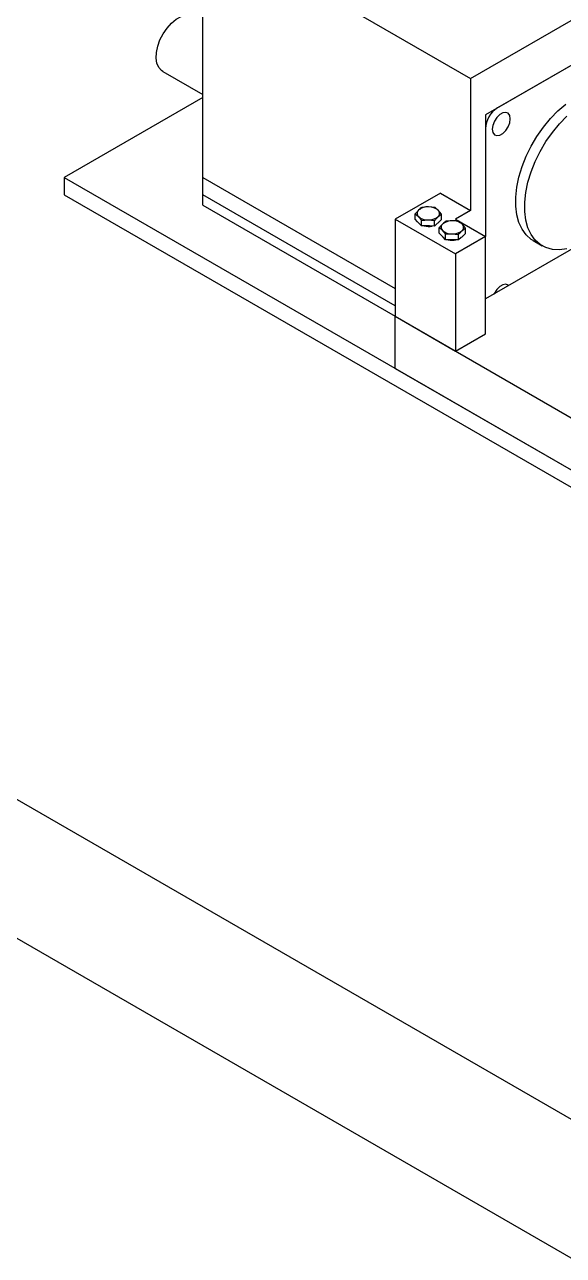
# Model space of a CAD drawing. Header units: millimetres. Extents: x 0 to 4412, y -498 to 1086.
# Drawn here: x 723.1 to 748.4, y 121.4 to 179.3 of the extents above; entities that cross this region are included whole.
import ezdxf

# ---------------------------------------------------------------- set-up
doc = ezdxf.new("R2010")
doc.units = ezdxf.units.MM
doc.header["$LTSCALE"] = 1.8

msp = doc.modelspace()

# ---------------------------------------------------------------- linework, layer by layer
at = {"color": 7, "linetype": 'Continuous', "lineweight": 30}
for p, q in [((731.4272, 171.3008), (731.4272, 184.0389)), ((731.4272, 184.0389), (744.0137, 176.7728)), ((654.1829, 182.4192), (772.9768, 113.841)), ((744.0137, 176.7728), (753.9132, 182.4877)), ((753.2061, 179.9565), (744.7208, 175.058)), ((752.6404, 179.6299), (745.2865, 175.3846)), ((729.5459, 177.1046), (731.4272, 176.0186)), ((744.0137, 176.7728), (744.0137, 170.5671)), ((770.1484, 108.942), (654.1829, 175.8875)), ((731.4272, 175.8726), (724.9218, 172.1172)), ((744.7208, 175.058), (744.7208, 169.3425)), ((744.7208, 174.4048), (744.7208, 169.3425)), ((724.9218, 172.1172), (724.9218, 171.3006)), ((724.9218, 172.1172), (809.6332, 123.2143)), ((731.4272, 172.1174), (740.4782, 166.8924)), ((731.4272, 170.8109), (731.4272, 172.1174)), ((742.5995, 171.3835), (740.4782, 170.1589)), ((742.5995, 171.3835), (744.0137, 170.5671)), ((724.9218, 171.3006), (809.7746, 122.3161)), ((740.4782, 166.0758), (731.4272, 171.3008)), ((731.4272, 170.8109), (740.4782, 165.5859)), ((742.0452, 170.7314), (741.7381, 170.7107)), ((742.3522, 170.7031), (742.0452, 170.7314)), ((740.4782, 170.1589), (740.4782, 165.5863)), ((740.4782, 170.1589), (743.3066, 168.5261)), ((741.4196, 170.1502), (741.4196, 170.4074)), ((741.4196, 170.4074), (741.5675, 170.2765)), ((741.5675, 170.2765), (741.7154, 170.0966)), ((742.5001, 170.5722), (742.3522, 170.7031)), ((742.648, 170.3923), (742.5001, 170.5722)), ((742.648, 170.135), (742.648, 170.3923)), ((744.0137, 170.5671), (743.3066, 170.1589)), ((743.3066, 170.1589), (744.7208, 169.3425)), ((741.5323, 170.0317), (741.4196, 170.1502)), ((741.6027, 169.9578), (741.5323, 170.0317)), ((741.7154, 169.8393), (741.6027, 169.9578)), ((741.7154, 170.0966), (742.0225, 170.1173)), ((741.7154, 169.8393), (741.7154, 170.0966)), ((741.9494, 169.8365), (741.7154, 169.8393)), ((742.0956, 169.8347), (741.9494, 169.8365)), ((742.0225, 170.1173), (742.3296, 170.089)), ((742.3296, 169.8318), (742.0956, 169.8347)), ((742.3296, 169.8318), (742.3296, 170.089)), ((742.4509, 169.9473), (742.3296, 169.8318)), ((742.648, 170.135), (742.5267, 170.0195)), ((742.5513, 169.5022), (742.5513, 169.7595)), ((742.5513, 169.7595), (742.6952, 169.6273)), ((742.6952, 169.6273), (742.8391, 169.4462)), ((743.1843, 170.0781), (742.8773, 170.06)), ((743.4912, 170.0473), (743.1843, 170.0781)), ((743.6352, 169.9151), (743.4912, 170.0473)), ((743.7791, 169.734), (743.6352, 169.9151)), ((743.7791, 169.4767), (743.7791, 169.734)), ((742.6609, 169.3829), (742.5513, 169.5022)), ((742.7295, 169.3083), (742.6609, 169.3829)), ((742.8391, 169.1889), (742.7295, 169.3083)), ((742.8391, 169.4462), (743.1461, 169.4643)), ((742.8391, 169.1889), (742.8391, 169.4462)), ((743.073, 169.1841), (742.8391, 169.1889)), ((743.2191, 169.181), (743.073, 169.1841)), ((743.1461, 169.4643), (743.453, 169.4334)), ((743.453, 169.1762), (743.2191, 169.181)), ((744.7208, 169.3425), (743.3066, 168.5261)), ((743.453, 169.1762), (743.453, 169.4334)), ((743.5772, 169.2907), (743.453, 169.1762)), ((743.7791, 169.4767), (743.6549, 169.3622)), ((744.7208, 164.7699), (744.7208, 169.3425)), ((749.5694, 169.2017), (744.7208, 166.4027)), ((746.9636, 169.1438), (747.3879, 168.8989)), ((743.3066, 168.5261), (743.3066, 163.9535)), ((740.4782, 165.5863), (743.3066, 163.9535)), ((740.4782, 165.5863), (809.7746, 125.5823)), ((740.4782, 163.1367), (740.4782, 165.5863)), ((743.3066, 163.9535), (744.7208, 164.7699)), ((740.4782, 163.1367), (809.7746, 123.1327))]:
    msp.add_line(p, q, dxfattribs=at)
at = {"color": 7, "linetype": 'Continuous', "lineweight": 30, "flags": 128}
for points in [[(729.5459, 177.1046), (729.4874, 177.1441), (729.3587, 177.289), (729.2738, 177.486), (729.2367, 177.726), (729.2492, 177.9976), (729.3105, 178.2882), (729.4179, 178.5842), (729.5664, 178.8718), (729.749, 179.1375), (729.9572, 179.3689), (730.1812, 179.5551), (730.4105, 179.6875), (730.6345, 179.7599), (730.8427, 179.7689), (731.0253, 179.714), (731.0458, 179.7028)], [(746.9636, 169.1438), (746.8657, 169.2061), (746.6316, 169.4134), (746.439, 169.6776), (746.2915, 169.9942), (746.1917, 170.3573), (746.1413, 170.7607), (746.1413, 171.197), (746.1917, 171.6585), (746.2915, 172.1369), (746.439, 172.6238), (746.6316, 173.1103), (746.8657, 173.5879), (747.1373, 174.048), (747.4415, 174.4824), (747.7729, 174.8834), (748.1255, 175.2438), (748.493, 175.5571)], [(745.0392, 174.3842), (745.0648, 174.2315), (745.1385, 174.1266), (745.2513, 174.0824), (745.3898, 174.1042), (745.5371, 174.1892), (745.6756, 174.3273), (745.7885, 174.5019), (745.8621, 174.6918), (745.8877, 174.8741), (745.8621, 175.0269), (745.7885, 175.1317), (745.6756, 175.1759), (745.5371, 175.1542), (745.3898, 175.0691), (745.2513, 174.931), (745.1385, 174.7565), (745.0648, 174.5666), (745.0392, 174.3842)], [(748.5497, 168.7598), (748.1971, 168.7131), (747.8658, 168.7315), (747.5616, 168.8147), (747.29, 168.9612), (747.0558, 169.1684), (746.8633, 169.4327), (746.7158, 169.7492), (746.616, 170.1124), (746.5656, 170.5158), (746.5656, 170.9521), (746.616, 171.4136), (746.7158, 171.892), (746.8633, 172.3788), (747.0558, 172.8654), (747.29, 173.343), (747.5616, 173.8031), (747.8658, 174.2375), (748.1971, 174.6385), (748.5497, 174.9988)], [(745.8082, 167.0304), (745.7885, 167.0484), (745.6756, 167.0926), (745.5371, 167.0708), (745.3898, 166.9858), (745.2513, 166.8477), (745.1385, 166.6731), (745.1187, 166.6324)]]:
    msp.add_lwpolyline(points, dxfattribs=at)
at = {"color": 7, "linetype": 'Continuous', "lineweight": 30}
for centre, radius, start, end in [((745.949, 174.3489), 1.2294, 122.605478, 177.394522), ((742.0046, 170.0499), 0.6826, 86.596926, 128.589137), ((742.0719, 170.078), 0.6539, 49.087738, 92.340977), ((741.7071, 170.425), 0.2039, 128.986822, 226.78267), ((741.9958, 170.7706), 0.6539, 229.087738, 272.340977), ((742.063, 170.7987), 0.6826, 266.596926, 308.589137), ((742.3605, 170.4236), 0.2039, 308.986822, 46.78267), ((742.034, 170.5778), 0.7645, 255.467053, 283.122514), ((742.8389, 169.7724), 0.2042, 127.600619, 225.273809), ((743.1238, 170.1077), 0.6439, 228.264348, 271.98076), ((743.1388, 169.3874), 0.6922, 86.229077, 127.819408), ((743.1916, 170.155), 0.6922, 266.229077, 307.819408), ((743.2065, 169.4346), 0.6439, 48.264348, 91.98076), ((743.4914, 169.77), 0.2042, 307.600619, 45.273809), ((743.1655, 169.9246), 0.7644, 254.99355, 282.629049)]:
    msp.add_arc(centre, radius, start, end, dxfattribs=at)
for points, knots in [([(741.5789, 170.5835), (741.539, 170.5428), (741.4855, 170.4883), (741.433, 170.4238), (741.4196, 170.4074)], [0, 0, 0, 0, 0.7469333, 1, 1, 1, 1]), ([(741.7381, 170.7107), (741.7367, 170.7097), (741.6842, 170.6747), (741.6308, 170.6285), (741.5789, 170.5835)], [0, 0, 0, 0, 0.0269953, 1, 1, 1, 1]), ([(742.3296, 170.089), (742.3429, 170.1054), (742.3954, 170.17), (742.4489, 170.2244), (742.4888, 170.2651)], [0, 0, 0, 0, 0.2530667, 1, 1, 1, 1]), ([(742.4888, 170.2651), (742.5407, 170.3101), (742.5941, 170.3564), (742.6466, 170.3913), (742.648, 170.3923)], [0, 0, 0, 0, 0.9730048, 1, 1, 1, 1]), ([(742.5267, 170.0195), (742.5209, 170.013), (742.4961, 169.9848), (742.4706, 169.9619), (742.4512, 169.9476), (742.4509, 169.9473)], [0, 0, 0, 0, 0.2282264, 0.9862363, 1, 1, 1, 1]), ([(742.7143, 169.9342), (742.6735, 169.8938), (742.6188, 169.8398), (742.5649, 169.7757), (742.5513, 169.7595)], [0, 0, 0, 0, 0.7469333, 1, 1, 1, 1]), ([(742.8773, 170.06), (742.8759, 170.0591), (742.8222, 170.0245), (742.7675, 169.9787), (742.7143, 169.9342)], [0, 0, 0, 0, 0.0269953, 1, 1, 1, 1]), ([(743.453, 169.4334), (743.4667, 169.4497), (743.5205, 169.5138), (743.5752, 169.5678), (743.6161, 169.6082)], [0, 0, 0, 0, 0.2530667, 1, 1, 1, 1]), ([(743.6161, 169.6082), (743.6692, 169.6527), (743.7239, 169.6985), (743.7776, 169.733), (743.7791, 169.734)], [0, 0, 0, 0, 0.9730048, 1, 1, 1, 1]), ([(743.6549, 169.3622), (743.649, 169.3558), (743.6236, 169.3278), (743.5974, 169.3051), (743.5776, 169.2909), (743.5772, 169.2907)], [0, 0, 0, 0, 0.2282264, 0.9862363, 1, 1, 1, 1])]:
    msp.add_open_spline(points, degree=3, knots=knots, dxfattribs=at)

doc.saveas('drawing.dxf')
